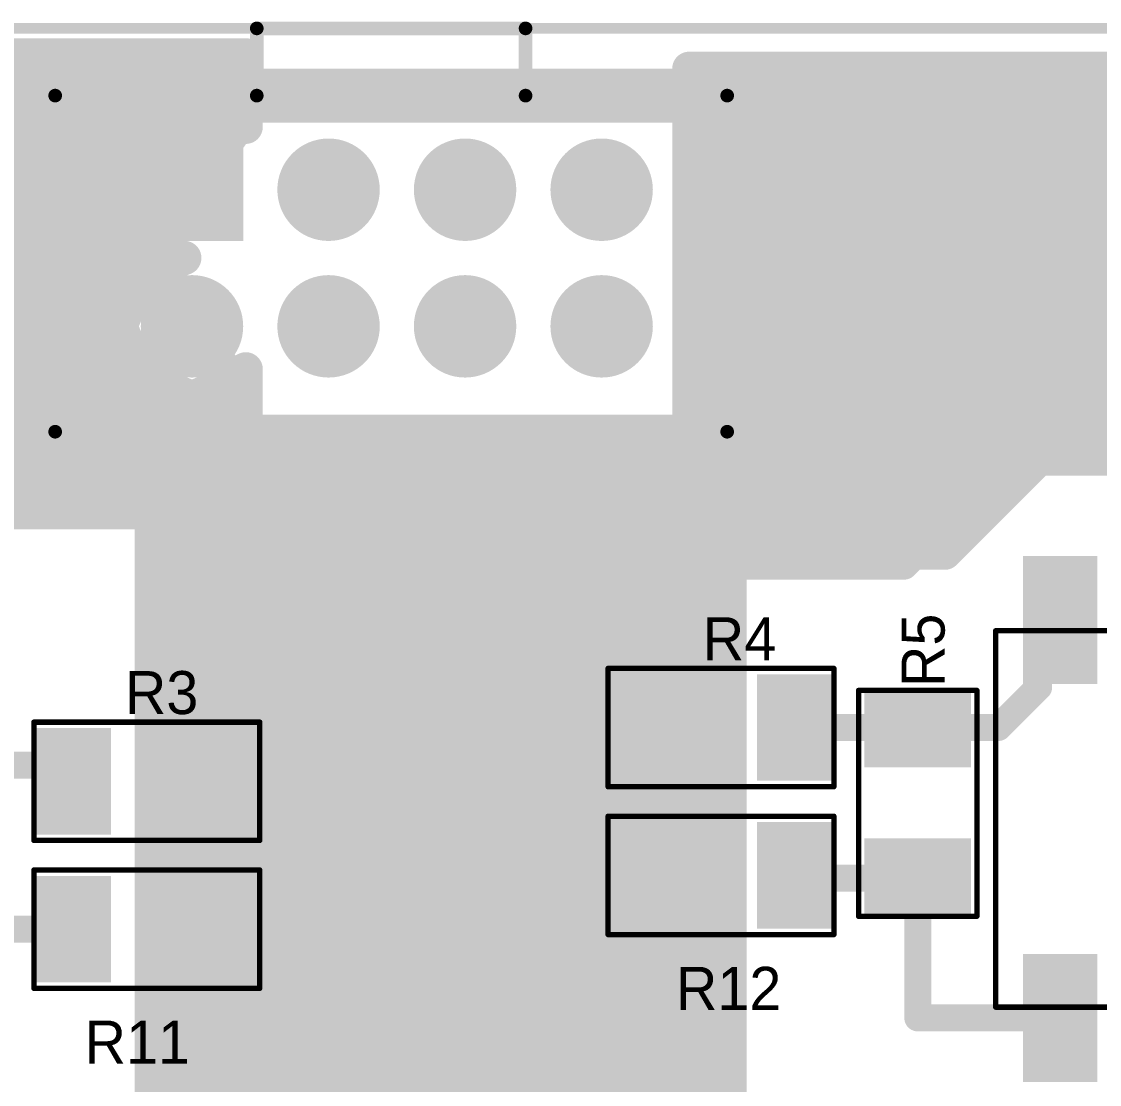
# Model space of a CAD drawing. Extents: x 416 to 470, y 213 to 332.
# Drawn here: x 435.33 to 455.38, y 304.86 to 324.63 of the extents above; entities that cross this region are included whole.
import ezdxf

# ---------------------------------------------------------------- set-up
doc = ezdxf.new("R2010")
doc.units = 0
for name, color, linetype in [('Board', 3, 'CONTINUOUS'), ('Top', 1, 'CONTINUOUS'), ('Top_Mask', 4, 'CONTINUOUS'), ('Top_Paste', 8, 'CONTINUOUS'), ('Top_Silk', 6, 'CONTINUOUS')]:
    doc.layers.add(name, color=color, linetype=linetype)

# ---------------------------------------------------------------- blocks, each defined once
blk = doc.blocks.new('UNIT_DISC')
at = {"linetype": 'CONTINUOUS', "const_width": 0.5}
blk.add_lwpolyline([(0.25, 0, 1), (-0.25, 0, 1)], format="xyb", close=True, dxfattribs=at)
blk = doc.blocks.new('R_1206_6881')
at = {"layer": 'Top_Silk', "linetype": 'CONTINUOUS', "const_width": 0.1}
for points in [[(435.56, 308.85), (435.56, 306.65)], [(439.76, 308.85), (435.56, 308.85)], [(439.76, 306.65), (439.76, 308.85)], [(435.56, 306.65), (439.76, 306.65)]]:
    blk.add_lwpolyline(points, dxfattribs=at)
at = {"layer": 'Top_Silk', "xscale": 0.1, "yscale": 0.1, "zscale": 0.1}
for p in [(435.56, 308.85), (435.56, 308.85), (439.76, 308.85), (439.76, 308.85), (435.56, 306.65), (435.56, 306.65), (439.76, 306.65), (439.76, 306.65)]:
    blk.add_blockref('UNIT_DISC', p, dxfattribs=at)
blk = doc.blocks.new('SHAPE_SQ_433_629_0_0_0_0')
blk.add_solid([(-0.55, -0.8), (0.55, -0.8), (-0.55, 0.8), (0.55, 0.8)])
blk = doc.blocks.new('SHAPE_SQ_583_779_0_0_0_0')
blk.add_solid([(-0.7405, -0.9905), (0.7405, -0.9905), (-0.7405, 0.9905), (0.7405, 0.9905)])
blk = doc.blocks.new('0_9x1_6102')
at = {"layer": 'Top'}
blk.add_blockref('SHAPE_SQ_433_629_0_0_0_0', (0, 0), dxfattribs=at)
at = {"layer": 'Top_Mask'}
blk.add_blockref('SHAPE_SQ_583_779_0_0_0_0', (0, 0), dxfattribs=at)
at = {"layer": 'Top_Paste'}
blk.add_blockref('SHAPE_SQ_433_629_0_0_0_0', (0, 0), dxfattribs=at)
blk = doc.blocks.new('0_9x1_641')
at = {"layer": 'Top'}
blk.add_blockref('SHAPE_SQ_433_629_0_0_0_0', (0, 0), dxfattribs=at)
at = {"layer": 'Top_Mask'}
blk.add_blockref('SHAPE_SQ_583_779_0_0_0_0', (0, 0), dxfattribs=at)
at = {"layer": 'Top_Paste'}
blk.add_blockref('SHAPE_SQ_433_629_0_0_0_0', (0, 0), dxfattribs=at)
blk = doc.blocks.new('R11')
for name, p in [('R_1206_6881', (0, 0)), ('0_9x1_6102', (436.25, 307.75)), ('0_9x1_641', (439.05, 307.75))]:
    blk.add_blockref(name, p)
at = {"layer": 'Top_Silk'}
blk.add_text('R11', height=0.8, dxfattribs=at).set_placement((436.5, 305.25))
blk = doc.blocks.new('SHAPE_EL_236_236_0_0_0_0')
at = {"xscale": 0.6, "yscale": 0.6, "zscale": 0.6}
blk.add_blockref('UNIT_DISC', (0, 0), dxfattribs=at)
blk = doc.blocks.new('SHAPE_EL_386_386_0_0_0_0')
at = {"xscale": 0.981, "yscale": 0.981, "zscale": 0.981}
blk.add_blockref('UNIT_DISC', (0, 0), dxfattribs=at)
blk = doc.blocks.new('0__40_41')
at = {"layer": 'Top'}
blk.add_blockref('SHAPE_EL_236_236_0_0_0_0', (0, 0), dxfattribs=at)
at = {"layer": 'Top_Mask'}
blk.add_blockref('SHAPE_EL_386_386_0_0_0_0', (0, 0), dxfattribs=at)
blk = doc.blocks.new('R_1206_7371')
at = {"layer": 'Top_Silk', "linetype": 'CONTINUOUS', "const_width": 0.1}
for points in [[(435.56, 311.6), (435.56, 309.4)], [(439.76, 311.6), (435.56, 311.6)], [(439.76, 309.4), (439.76, 311.6)], [(435.56, 309.4), (439.76, 309.4)]]:
    blk.add_lwpolyline(points, dxfattribs=at)
at = {"layer": 'Top_Silk', "xscale": 0.1, "yscale": 0.1, "zscale": 0.1}
for p in [(435.56, 311.6), (435.56, 311.6), (439.76, 311.6), (439.76, 311.6), (435.56, 309.4), (435.56, 309.4), (439.76, 309.4), (439.76, 309.4)]:
    blk.add_blockref('UNIT_DISC', p, dxfattribs=at)
blk = doc.blocks.new('0_9x1_6100')
at = {"layer": 'Top'}
blk.add_blockref('SHAPE_SQ_433_629_0_0_0_0', (0, 0), dxfattribs=at)
at = {"layer": 'Top_Mask'}
blk.add_blockref('SHAPE_SQ_583_779_0_0_0_0', (0, 0), dxfattribs=at)
at = {"layer": 'Top_Paste'}
blk.add_blockref('SHAPE_SQ_433_629_0_0_0_0', (0, 0), dxfattribs=at)
blk = doc.blocks.new('R3')
for name, p in [('R_1206_7371', (0, 0)), ('0_9x1_6100', (436.25, 310.5)), ('0_9x1_641', (439.05, 310.5))]:
    blk.add_blockref(name, p)
at = {"layer": 'Top_Silk'}
blk.add_text('R3', height=0.8, dxfattribs=at).set_placement((437.25, 311.75))
blk = doc.blocks.new('R_1206_7573')
at = {"layer": 'Top_Silk', "linetype": 'CONTINUOUS', "const_width": 0.1}
for points in [[(453.1, 312.19), (450.9, 312.19)], [(450.9, 312.19), (450.9, 307.99)], [(453.1, 307.99), (453.1, 312.19)], [(450.9, 307.99), (453.1, 307.99)]]:
    blk.add_lwpolyline(points, dxfattribs=at)
at = {"layer": 'Top_Silk', "xscale": 0.1, "yscale": 0.1, "zscale": 0.1}
for p in [(450.9, 312.19), (450.9, 312.19), (453.1, 312.19), (453.1, 312.19), (450.9, 307.99), (450.9, 307.99), (453.1, 307.99), (453.1, 307.99)]:
    blk.add_blockref('UNIT_DISC', p, dxfattribs=at)
blk = doc.blocks.new('0_9x1_6255')
at = {"layer": 'Top'}
blk.add_blockref('SHAPE_SQ_433_629_0_0_0_0', (0, 0), dxfattribs=at)
at = {"layer": 'Top_Mask'}
blk.add_blockref('SHAPE_SQ_583_779_0_0_0_0', (0, 0), dxfattribs=at)
at = {"layer": 'Top_Paste'}
blk.add_blockref('SHAPE_SQ_433_629_0_0_0_0', (0, 0), dxfattribs=at)
blk = doc.blocks.new('0_9x1_6253')
at = {"layer": 'Top'}
blk.add_blockref('SHAPE_SQ_433_629_0_0_0_0', (0, 0), dxfattribs=at)
at = {"layer": 'Top_Mask'}
blk.add_blockref('SHAPE_SQ_583_779_0_0_0_0', (0, 0), dxfattribs=at)
at = {"layer": 'Top_Paste'}
blk.add_blockref('SHAPE_SQ_433_629_0_0_0_0', (0, 0), dxfattribs=at)
blk = doc.blocks.new('R5')
blk.add_blockref('R_1206_7573', (0, 0))
at = {"rotation": 270}
for name, p in [('0_9x1_6255', (452, 311.5)), ('0_9x1_6253', (452, 308.7))]:
    blk.add_blockref(name, p, dxfattribs=at)
at = {"layer": 'Top_Silk'}
blk.add_text('R5', height=0.8, rotation=90, dxfattribs=at).set_placement((452.5, 312.25))
blk = doc.blocks.new('R_1206_7923')
at = {"layer": 'Top_Silk', "linetype": 'CONTINUOUS', "const_width": 0.1}
for points in [[(446.24, 309.85), (446.24, 307.65)], [(450.44, 309.85), (446.24, 309.85)], [(450.44, 307.65), (450.44, 309.85)], [(446.24, 307.65), (450.44, 307.65)]]:
    blk.add_lwpolyline(points, dxfattribs=at)
at = {"layer": 'Top_Silk', "xscale": 0.1, "yscale": 0.1, "zscale": 0.1}
for p in [(446.24, 309.85), (446.24, 309.85), (450.44, 309.85), (450.44, 309.85), (446.24, 307.65), (446.24, 307.65), (450.44, 307.65), (450.44, 307.65)]:
    blk.add_blockref('UNIT_DISC', p, dxfattribs=at)
blk = doc.blocks.new('R12')
blk.add_blockref('R_1206_7923', (0, 0))
at = {"rotation": 180}
for name, p in [('0_9x1_641', (446.95, 308.75)), ('0_9x1_6253', (449.75, 308.75))]:
    blk.add_blockref(name, p, dxfattribs=at)
at = {"layer": 'Top_Silk'}
blk.add_text('R12', height=0.8, dxfattribs=at).set_placement((447.5, 306.25))
blk = doc.blocks.new('IDC2X4_8262')
at = {"layer": 'Top_Silk', "linetype": 'CONTINUOUS', "const_width": 0.254}
for points in [[(439.705, 323.25), (439.705, 324.5)], [(439.705, 324.5), (444.705, 324.5)], [(444.705, 323.25), (444.705, 324.5)], [(435.955, 323.25), (439.705, 323.25)], [(435.955, 317), (435.955, 323.25)], [(444.705, 323.25), (448.455, 323.25)], [(448.455, 317), (448.455, 323.25)], [(435.955, 317), (448.455, 317)]]:
    blk.add_lwpolyline(points, dxfattribs=at)
at = {"layer": 'Top_Silk', "xscale": 0.254, "yscale": 0.254, "zscale": 0.254}
for p in [(439.705, 324.5), (439.705, 324.5), (444.705, 324.5), (444.705, 324.5), (435.955, 323.25), (435.955, 323.25), (439.705, 323.25), (439.705, 323.25), (444.705, 323.25), (444.705, 323.25), (448.455, 323.25), (448.455, 323.25), (435.955, 317), (435.955, 317), (448.455, 317), (448.455, 317)]:
    blk.add_blockref('UNIT_DISC', p, dxfattribs=at)
blk = doc.blocks.new('SHAPE_EL_600_600_0_0_0_0')
at = {"xscale": 1.524, "yscale": 1.524, "zscale": 1.524}
blk.add_blockref('UNIT_DISC', (0, 0), dxfattribs=at)
blk = doc.blocks.new('SHAPE_EL_750_750_0_0_0_0')
at = {"xscale": 1.905, "yscale": 1.905, "zscale": 1.905}
blk.add_blockref('UNIT_DISC', (0, 0), dxfattribs=at)
blk = doc.blocks.new('P_EX60Y60D38A__6_41')
at = {"layer": 'Top'}
blk.add_blockref('SHAPE_EL_600_600_0_0_0_0', (0, 0), dxfattribs=at)
at = {"layer": 'Top_Mask'}
blk.add_blockref('SHAPE_EL_750_750_0_0_0_0', (0, 0), dxfattribs=at)
blk = doc.blocks.new('P_EX60Y60D38A__6_30')
at = {"layer": 'Top'}
blk.add_blockref('SHAPE_EL_600_600_0_0_0_0', (0, 0), dxfattribs=at)
at = {"layer": 'Top_Mask'}
blk.add_blockref('SHAPE_EL_750_750_0_0_0_0', (0, 0), dxfattribs=at)
blk = doc.blocks.new('P_EX60Y60D38A__6_29')
at = {"layer": 'Top'}
blk.add_blockref('SHAPE_EL_600_600_0_0_0_0', (0, 0), dxfattribs=at)
at = {"layer": 'Top_Mask'}
blk.add_blockref('SHAPE_EL_750_750_0_0_0_0', (0, 0), dxfattribs=at)
blk = doc.blocks.new('SHAPE_SQ_600_600_0_0_0_0')
blk.add_solid([(-0.762, -0.762), (0.762, -0.762), (-0.762, 0.762), (0.762, 0.762)])
blk = doc.blocks.new('SHAPE_SQ_750_750_0_0_0_0')
blk.add_solid([(-0.9525, -0.9525), (0.9525, -0.9525), (-0.9525, 0.9525), (0.9525, 0.9525)])
blk = doc.blocks.new('P_SX60Y60D38A__4_41')
at = {"layer": 'Top'}
blk.add_blockref('SHAPE_SQ_600_600_0_0_0_0', (0, 0), dxfattribs=at)
at = {"layer": 'Top_Mask'}
blk.add_blockref('SHAPE_SQ_750_750_0_0_0_0', (0, 0), dxfattribs=at)
blk = doc.blocks.new('P_EX60Y60D38A__6_28')
at = {"layer": 'Top'}
blk.add_blockref('SHAPE_EL_600_600_0_0_0_0', (0, 0), dxfattribs=at)
at = {"layer": 'Top_Mask'}
blk.add_blockref('SHAPE_EL_750_750_0_0_0_0', (0, 0), dxfattribs=at)
blk = doc.blocks.new('XT1')
for name, p in [('IDC2X4_8262', (0, 0)), ('P_SX60Y60D38A__4_41', (438.5, 321.5)), ('P_EX60Y60D38A__6_30', (441.04, 321.5)), ('P_EX60Y60D38A__6_28', (443.58, 321.5)), ('P_EX60Y60D38A__6_29', (446.12, 321.5)), ('P_EX60Y60D38A__6_41', (438.5, 318.96)), ('P_EX60Y60D38A__6_30', (441.04, 318.96)), ('P_EX60Y60D38A__6_28', (443.58, 318.96)), ('P_EX60Y60D38A__6_29', (446.12, 318.96))]:
    blk.add_blockref(name, p)
blk = doc.blocks.new('R_1206_8282')
at = {"layer": 'Top_Silk', "linetype": 'CONTINUOUS', "const_width": 0.1}
for points in [[(446.24, 312.6), (446.24, 310.4)], [(450.44, 312.6), (446.24, 312.6)], [(450.44, 310.4), (450.44, 312.6)], [(446.24, 310.4), (450.44, 310.4)]]:
    blk.add_lwpolyline(points, dxfattribs=at)
at = {"layer": 'Top_Silk', "xscale": 0.1, "yscale": 0.1, "zscale": 0.1}
for p in [(446.24, 312.6), (446.24, 312.6), (450.44, 312.6), (450.44, 312.6), (446.24, 310.4), (446.24, 310.4), (450.44, 310.4), (450.44, 310.4)]:
    blk.add_blockref('UNIT_DISC', p, dxfattribs=at)
blk = doc.blocks.new('R4')
blk.add_blockref('R_1206_8282', (0, 0))
at = {"rotation": 180}
for name, p in [('0_9x1_641', (446.95, 311.5)), ('0_9x1_6255', (449.75, 311.5))]:
    blk.add_blockref(name, p, dxfattribs=at)
at = {"layer": 'Top_Silk'}
blk.add_text('R4', height=0.8, dxfattribs=at).set_placement((448, 312.75))
blk = doc.blocks.new('G6K_2F_8668')
at = {"layer": 'Top_Silk', "linetype": 'CONTINUOUS', "const_width": 0.1}
for points in [[(453.45, 306.3), (453.45, 313.3)], [(453.45, 313.3), (463.45, 313.3)], [(463.45, 313.3), (463.45, 306.3)], [(463.45, 306.3), (453.45, 306.3)]]:
    blk.add_lwpolyline(points, dxfattribs=at)
at = {"layer": 'Top_Silk', "xscale": 0.1, "yscale": 0.1, "zscale": 0.1}
for p in [(453.45, 313.3), (453.45, 313.3), (463.45, 313.3), (463.45, 313.3), (453.45, 306.3), (453.45, 306.3), (463.45, 306.3), (463.45, 306.3)]:
    blk.add_blockref('UNIT_DISC', p, dxfattribs=at)
blk = doc.blocks.new('SHAPE_SQ_787_393_0_0_0_0')
blk.add_solid([(-1, -0.5), (1, -0.5), (-1, 0.5), (1, 0.5)])
blk = doc.blocks.new('SHAPE_SQ_937_543_0_0_0_0')
blk.add_solid([(-1.1905, -0.6905), (1.1905, -0.6905), (-1.1905, 0.6905), (1.1905, 0.6905)])
blk = doc.blocks.new('2_0x1_041')
at = {"layer": 'Top'}
blk.add_blockref('SHAPE_SQ_787_393_0_0_0_0', (0, 0), dxfattribs=at)
at = {"layer": 'Top_Mask'}
blk.add_blockref('SHAPE_SQ_937_543_0_0_0_0', (0, 0), dxfattribs=at)
at = {"layer": 'Top_Paste'}
blk.add_blockref('SHAPE_SQ_787_393_0_0_0_0', (0, 0), dxfattribs=at)
blk = doc.blocks.new('2_0x1_0272')
at = {"layer": 'Top'}
blk.add_blockref('SHAPE_SQ_787_393_0_0_0_0', (0, 0), dxfattribs=at)
at = {"layer": 'Top_Mask'}
blk.add_blockref('SHAPE_SQ_937_543_0_0_0_0', (0, 0), dxfattribs=at)
at = {"layer": 'Top_Paste'}
blk.add_blockref('SHAPE_SQ_787_393_0_0_0_0', (0, 0), dxfattribs=at)
blk = doc.blocks.new('2_0x1_0223')
at = {"layer": 'Top'}
blk.add_blockref('SHAPE_SQ_787_393_0_0_0_0', (0, 0), dxfattribs=at)
at = {"layer": 'Top_Mask'}
blk.add_blockref('SHAPE_SQ_937_543_0_0_0_0', (0, 0), dxfattribs=at)
at = {"layer": 'Top_Paste'}
blk.add_blockref('SHAPE_SQ_787_393_0_0_0_0', (0, 0), dxfattribs=at)
blk = doc.blocks.new('2_0x1_0233')
at = {"layer": 'Top'}
blk.add_blockref('SHAPE_SQ_787_393_0_0_0_0', (0, 0), dxfattribs=at)
at = {"layer": 'Top_Mask'}
blk.add_blockref('SHAPE_SQ_937_543_0_0_0_0', (0, 0), dxfattribs=at)
at = {"layer": 'Top_Paste'}
blk.add_blockref('SHAPE_SQ_787_393_0_0_0_0', (0, 0), dxfattribs=at)
blk = doc.blocks.new('2_0x1_0255')
at = {"layer": 'Top'}
blk.add_blockref('SHAPE_SQ_787_393_0_0_0_0', (0, 0), dxfattribs=at)
at = {"layer": 'Top_Mask'}
blk.add_blockref('SHAPE_SQ_937_543_0_0_0_0', (0, 0), dxfattribs=at)
at = {"layer": 'Top_Paste'}
blk.add_blockref('SHAPE_SQ_787_393_0_0_0_0', (0, 0), dxfattribs=at)
blk = doc.blocks.new('2_0x1_0253')
at = {"layer": 'Top'}
blk.add_blockref('SHAPE_SQ_787_393_0_0_0_0', (0, 0), dxfattribs=at)
at = {"layer": 'Top_Mask'}
blk.add_blockref('SHAPE_SQ_937_543_0_0_0_0', (0, 0), dxfattribs=at)
at = {"layer": 'Top_Paste'}
blk.add_blockref('SHAPE_SQ_787_393_0_0_0_0', (0, 0), dxfattribs=at)
blk = doc.blocks.new('2_0x1_0232')
at = {"layer": 'Top'}
blk.add_blockref('SHAPE_SQ_787_393_0_0_0_0', (0, 0), dxfattribs=at)
at = {"layer": 'Top_Mask'}
blk.add_blockref('SHAPE_SQ_937_543_0_0_0_0', (0, 0), dxfattribs=at)
at = {"layer": 'Top_Paste'}
blk.add_blockref('SHAPE_SQ_787_393_0_0_0_0', (0, 0), dxfattribs=at)
blk = doc.blocks.new('RL1')
at = {"rotation": 270}
for name, p in [('2_0x1_0255', (454.65, 313.5)), ('2_0x1_0233', (456.85, 313.5)), ('2_0x1_0223', (459.05, 313.5)), ('2_0x1_041', (462.25, 313.5)), ('2_0x1_0253', (454.65, 306.1)), ('2_0x1_0232', (456.85, 306.1)), ('2_0x1_0223', (459.05, 306.1)), ('2_0x1_0272', (462.25, 306.1))]:
    blk.add_blockref(name, p, dxfattribs=at)
blk.add_blockref('G6K_2F_8668', (0, 0))
blk = doc.blocks.new('CUPOUR_L1_F0_TT45_9889')
at = {"layer": 'Top', "linetype": 'CONTINUOUS'}
for points, const_width in [([(437.75, 315.25), (437.75, 273)], 0.635), ([(448.5, 315.25), (437.75, 315.25)], 0.635), ([(448.5, 273), (448.5, 315.25)], 0.635), ([(437.75, 314.91), (448.5, 314.91)], 0.635), ([(437.75, 314.43375), (448.5, 314.43375)], 0.635), ([(437.75, 313.9575), (448.5, 313.9575)], 0.635), ([(437.75, 313.48125), (448.5, 313.48125)], 0.635), ([(437.75, 313.005), (448.5, 313.005)], 0.635), ([(446.0422, 312.6578), (446.4, 312.80601)], 0.635), ([(446.4, 312.80601), (447.5, 312.80601)], 0.635), ([(447.5, 312.80601), (447.8578, 312.6578)], 0.635), ([(437.75, 312.52875), (445.98874, 312.52875)], 0.635), ([(445.89399, 312.3), (446.0422, 312.6578)], 0.635), ([(446.5905, 312.1095), (446.0422, 312.6578)], 0.381), ([(447.3095, 312.1095), (447.8578, 312.6578)], 0.381), ([(447.8578, 312.6578), (448.00601, 312.3)], 0.635), ([(447.91125, 312.52875), (448.5, 312.52875)], 0.635), ([(445.89399, 310.7), (445.89399, 312.3)], 0.635), ([(448.00601, 312.3), (448.00601, 310.7)], 0.635), ([(437.75, 312.0525), (445.89399, 312.0525)], 0.635), ([(448.00601, 312.0525), (448.5, 312.0525)], 0.635), ([(438.1422, 311.6578), (438.5, 311.80601)], 0.635), ([(438.5, 311.80601), (439.6, 311.80601)], 0.635), ([(439.6, 311.80601), (439.9578, 311.6578)], 0.635), ([(437.75, 311.57625), (438.10841, 311.57625)], 0.635), ([(437.99399, 311.3), (438.1422, 311.6578)], 0.635), ([(438.6905, 311.1095), (438.1422, 311.6578)], 0.381), ([(439.4095, 311.1095), (439.9578, 311.6578)], 0.381), ([(439.9578, 311.6578), (440.10601, 311.3)], 0.635), ([(439.99158, 311.57625), (445.89399, 311.57625)], 0.635), ([(448.00601, 311.57625), (448.5, 311.57625)], 0.635), ([(437.99399, 309.7), (437.99399, 311.3)], 0.635), ([(440.10601, 311.3), (440.10601, 309.7)], 0.635), ([(437.75, 311.1), (437.99399, 311.1)], 0.635), ([(440.10601, 311.1), (445.89399, 311.1)], 0.635), ([(448.00601, 311.1), (448.5, 311.1)], 0.635), ([(446.0422, 310.3422), (445.89399, 310.7)], 0.635), ([(446.5905, 310.8905), (446.0422, 310.3422)], 0.381), ([(447.3095, 310.8905), (447.8578, 310.3422)], 0.381), ([(448.00601, 310.7), (447.8578, 310.3422)], 0.635), ([(437.75, 310.62375), (437.99399, 310.62375)], 0.635), ([(440.10601, 310.62375), (445.92557, 310.62375)], 0.635), ([(447.97442, 310.62375), (448.5, 310.62375)], 0.635), ([(446.4, 310.19399), (446.0422, 310.3422)], 0.635), ([(447.8578, 310.3422), (447.5, 310.19399)], 0.635), ([(437.75, 310.1475), (437.99399, 310.1475)], 0.635), ([(440.10601, 310.1475), (448.5, 310.1475)], 0.635), ([(447.5, 310.19399), (446.4, 310.19399)], 0.635), ([(445.89399, 309.55), (446.0422, 309.9078)], 0.635), ([(446.0422, 309.9078), (446.4, 310.05601)], 0.635), ([(446.4, 310.05601), (447.5, 310.05601)], 0.635), ([(447.5, 310.05601), (447.8578, 309.9078)], 0.635), ([(447.8578, 309.9078), (448.00601, 309.55)], 0.635), ([(437.75, 309.67125), (438.00589, 309.67125)], 0.635), ([(438.1422, 309.3422), (437.99399, 309.7)], 0.635), ([(438.6905, 309.8905), (438.1422, 309.3422)], 0.381), ([(439.4095, 309.8905), (439.9578, 309.3422)], 0.381), ([(440.10601, 309.7), (439.9578, 309.3422)], 0.635), ([(440.0941, 309.67125), (445.94421, 309.67125)], 0.635), ([(446.5905, 309.3595), (446.0422, 309.9078)], 0.381), ([(447.3095, 309.3595), (447.8578, 309.9078)], 0.381), ([(447.95578, 309.67125), (448.5, 309.67125)], 0.635), ([(445.89399, 307.95), (445.89399, 309.55)], 0.635), ([(448.00601, 309.55), (448.00601, 307.95)], 0.635), ([(438.5, 309.19399), (438.1422, 309.3422)], 0.635), ([(439.9578, 309.3422), (439.6, 309.19399)], 0.635), ([(437.75, 309.195), (438.49756, 309.195)], 0.635), ([(438.1422, 308.9078), (438.5, 309.05601)], 0.635), ([(439.6, 309.19399), (438.5, 309.19399)], 0.635), ([(438.5, 309.05601), (439.6, 309.05601)], 0.635), ([(439.6, 309.05601), (439.9578, 308.9078)], 0.635), ([(439.60243, 309.195), (445.89399, 309.195)], 0.635), ([(448.00601, 309.195), (448.5, 309.195)], 0.635), ([(437.99399, 308.55), (438.1422, 308.9078)], 0.635), ([(439.9578, 308.9078), (440.10601, 308.55)], 0.635), ([(437.75, 308.71875), (438.06389, 308.71875)], 0.635), ([(438.6905, 308.3595), (438.1422, 308.9078)], 0.381), ([(439.4095, 308.3595), (439.9578, 308.9078)], 0.381), ([(440.0361, 308.71875), (445.89399, 308.71875)], 0.635), ([(448.00601, 308.71875), (448.5, 308.71875)], 0.635), ([(437.99399, 306.95), (437.99399, 308.55)], 0.635), ([(440.10601, 308.55), (440.10601, 306.95)], 0.635), ([(437.75, 308.2425), (437.99399, 308.2425)], 0.635), ([(440.10601, 308.2425), (445.89399, 308.2425)], 0.635), ([(448.00601, 308.2425), (448.5, 308.2425)], 0.635), ([(446.0422, 307.5922), (445.89399, 307.95)], 0.635), ([(446.5905, 308.1405), (446.0422, 307.5922)], 0.381), ([(447.3095, 308.1405), (447.8578, 307.5922)], 0.381), ([(448.00601, 307.95), (447.8578, 307.5922)], 0.635), ([(437.75, 307.76625), (437.99399, 307.76625)], 0.635), ([(440.10601, 307.76625), (445.9701, 307.76625)], 0.635), ([(447.92989, 307.76625), (448.5, 307.76625)], 0.635), ([(446.4, 307.44399), (446.0422, 307.5922)], 0.635), ([(447.8578, 307.5922), (447.5, 307.44399)], 0.635), ([(437.75, 307.29), (437.99399, 307.29)], 0.635), ([(440.10601, 307.29), (448.5, 307.29)], 0.635), ([(447.5, 307.44399), (446.4, 307.44399)], 0.635), ([(438.1422, 306.5922), (437.99399, 306.95)], 0.635), ([(438.6905, 307.1405), (438.1422, 306.5922)], 0.381), ([(439.4095, 307.1405), (439.9578, 306.5922)], 0.381), ([(440.10601, 306.95), (439.9578, 306.5922)], 0.635), ([(437.75, 306.81375), (438.05042, 306.81375)], 0.635), ([(440.04957, 306.81375), (448.5, 306.81375)], 0.635), ([(438.5, 306.44399), (438.1422, 306.5922)], 0.635), ([(439.9578, 306.5922), (439.6, 306.44399)], 0.635), ([(437.75, 306.3375), (448.5, 306.3375)], 0.635), ([(439.6, 306.44399), (438.5, 306.44399)], 0.635), ([(437.75, 305.86125), (448.5, 305.86125)], 0.635), ([(437.75, 305.385), (448.5, 305.385)], 0.635), ([(437.75, 304.90875), (448.5, 304.90875)], 0.635)]:
    blk.add_lwpolyline(points, dxfattribs=dict(at, const_width=const_width))
at = {"layer": 'Top'}
for p, xscale, yscale, zscale in [((437.75, 315.25), 0.635, 0.635, 0.635), ((437.75, 315.25), 0.635, 0.635, 0.635), ((448.5, 315.25), 0.635, 0.635, 0.635), ((448.5, 315.25), 0.635, 0.635, 0.635), ((437.75, 314.91), 0.635, 0.635, 0.635), ((448.5, 314.91), 0.635, 0.635, 0.635), ((437.75, 314.43375), 0.635, 0.635, 0.635), ((448.5, 314.43375), 0.635, 0.635, 0.635), ((437.75, 313.9575), 0.635, 0.635, 0.635), ((448.5, 313.9575), 0.635, 0.635, 0.635), ((437.75, 313.48125), 0.635, 0.635, 0.635), ((448.5, 313.48125), 0.635, 0.635, 0.635), ((437.75, 313.005), 0.635, 0.635, 0.635), ((448.5, 313.005), 0.635, 0.635, 0.635), ((446.4, 312.80601), 0.635, 0.635, 0.635), ((446.4, 312.80601), 0.635, 0.635, 0.635), ((447.5, 312.80601), 0.635, 0.635, 0.635), ((447.5, 312.80601), 0.635, 0.635, 0.635), ((437.75, 312.52875), 0.635, 0.635, 0.635), ((445.98874, 312.52875), 0.635, 0.635, 0.635), ((446.0422, 312.6578), 0.635, 0.635, 0.635), ((446.0422, 312.6578), 0.635, 0.635, 0.635), ((446.0422, 312.6578), 0.381, 0.381, 0.381), ((447.8578, 312.6578), 0.635, 0.635, 0.635), ((447.8578, 312.6578), 0.635, 0.635, 0.635), ((447.91125, 312.52875), 0.635, 0.635, 0.635), ((447.8578, 312.6578), 0.381, 0.381, 0.381), ((448.5, 312.52875), 0.635, 0.635, 0.635), ((445.89399, 312.3), 0.635, 0.635, 0.635), ((445.89399, 312.3), 0.635, 0.635, 0.635), ((448.00601, 312.3), 0.635, 0.635, 0.635), ((448.00601, 312.3), 0.635, 0.635, 0.635), ((437.75, 312.0525), 0.635, 0.635, 0.635), ((445.89399, 312.0525), 0.635, 0.635, 0.635), ((446.5905, 312.1095), 0.381, 0.381, 0.381), ((447.3095, 312.1095), 0.381, 0.381, 0.381), ((448.00601, 312.0525), 0.635, 0.635, 0.635), ((448.5, 312.0525), 0.635, 0.635, 0.635), ((438.5, 311.80601), 0.635, 0.635, 0.635), ((438.5, 311.80601), 0.635, 0.635, 0.635), ((439.6, 311.80601), 0.635, 0.635, 0.635), ((439.6, 311.80601), 0.635, 0.635, 0.635), ((437.75, 311.57625), 0.635, 0.635, 0.635), ((438.10841, 311.57625), 0.635, 0.635, 0.635), ((438.1422, 311.6578), 0.635, 0.635, 0.635), ((438.1422, 311.6578), 0.635, 0.635, 0.635), ((438.1422, 311.6578), 0.381, 0.381, 0.381), ((439.9578, 311.6578), 0.635, 0.635, 0.635), ((439.9578, 311.6578), 0.635, 0.635, 0.635), ((439.99158, 311.57625), 0.635, 0.635, 0.635), ((439.9578, 311.6578), 0.381, 0.381, 0.381), ((445.89399, 311.57625), 0.635, 0.635, 0.635), ((448.00601, 311.57625), 0.635, 0.635, 0.635), ((448.5, 311.57625), 0.635, 0.635, 0.635), ((437.99399, 311.3), 0.635, 0.635, 0.635), ((437.99399, 311.3), 0.635, 0.635, 0.635), ((440.10601, 311.3), 0.635, 0.635, 0.635), ((440.10601, 311.3), 0.635, 0.635, 0.635), ((437.75, 311.1), 0.635, 0.635, 0.635), ((437.99399, 311.1), 0.635, 0.635, 0.635), ((440.10601, 311.1), 0.635, 0.635, 0.635), ((445.89399, 311.1), 0.635, 0.635, 0.635), ((448.00601, 311.1), 0.635, 0.635, 0.635), ((448.5, 311.1), 0.635, 0.635, 0.635), ((438.6905, 311.1095), 0.381, 0.381, 0.381), ((439.4095, 311.1095), 0.381, 0.381, 0.381), ((445.89399, 310.7), 0.635, 0.635, 0.635), ((445.89399, 310.7), 0.635, 0.635, 0.635), ((446.5905, 310.8905), 0.381, 0.381, 0.381), ((447.3095, 310.8905), 0.381, 0.381, 0.381), ((448.00601, 310.7), 0.635, 0.635, 0.635), ((448.00601, 310.7), 0.635, 0.635, 0.635), ((437.75, 310.62375), 0.635, 0.635, 0.635), ((437.99399, 310.62375), 0.635, 0.635, 0.635), ((440.10601, 310.62375), 0.635, 0.635, 0.635), ((445.92557, 310.62375), 0.635, 0.635, 0.635), ((447.97442, 310.62375), 0.635, 0.635, 0.635), ((448.5, 310.62375), 0.635, 0.635, 0.635), ((446.0422, 310.3422), 0.635, 0.635, 0.635), ((446.0422, 310.3422), 0.635, 0.635, 0.635), ((447.8578, 310.3422), 0.635, 0.635, 0.635), ((447.8578, 310.3422), 0.635, 0.635, 0.635), ((437.75, 310.1475), 0.635, 0.635, 0.635), ((437.99399, 310.1475), 0.635, 0.635, 0.635), ((440.10601, 310.1475), 0.635, 0.635, 0.635), ((446.0422, 310.3422), 0.381, 0.381, 0.381), ((446.4, 310.19399), 0.635, 0.635, 0.635), ((446.4, 310.19399), 0.635, 0.635, 0.635), ((447.5, 310.19399), 0.635, 0.635, 0.635), ((447.5, 310.19399), 0.635, 0.635, 0.635), ((447.8578, 310.3422), 0.381, 0.381, 0.381), ((448.5, 310.1475), 0.635, 0.635, 0.635), ((446.0422, 309.9078), 0.635, 0.635, 0.635), ((446.0422, 309.9078), 0.635, 0.635, 0.635), ((446.4, 310.05601), 0.635, 0.635, 0.635), ((446.4, 310.05601), 0.635, 0.635, 0.635), ((447.5, 310.05601), 0.635, 0.635, 0.635), ((447.5, 310.05601), 0.635, 0.635, 0.635), ((447.8578, 309.9078), 0.635, 0.635, 0.635), ((447.8578, 309.9078), 0.635, 0.635, 0.635), ((437.75, 309.67125), 0.635, 0.635, 0.635), ((437.99399, 309.7), 0.635, 0.635, 0.635), ((437.99399, 309.7), 0.635, 0.635, 0.635), ((438.00589, 309.67125), 0.635, 0.635, 0.635), ((438.6905, 309.8905), 0.381, 0.381, 0.381), ((439.4095, 309.8905), 0.381, 0.381, 0.381), ((440.0941, 309.67125), 0.635, 0.635, 0.635), ((440.10601, 309.7), 0.635, 0.635, 0.635), ((440.10601, 309.7), 0.635, 0.635, 0.635), ((445.94421, 309.67125), 0.635, 0.635, 0.635), ((446.0422, 309.9078), 0.381, 0.381, 0.381), ((447.95578, 309.67125), 0.635, 0.635, 0.635), ((447.8578, 309.9078), 0.381, 0.381, 0.381), ((448.5, 309.67125), 0.635, 0.635, 0.635), ((445.89399, 309.55), 0.635, 0.635, 0.635), ((445.89399, 309.55), 0.635, 0.635, 0.635), ((448.00601, 309.55), 0.635, 0.635, 0.635), ((448.00601, 309.55), 0.635, 0.635, 0.635), ((438.1422, 309.3422), 0.635, 0.635, 0.635), ((438.1422, 309.3422), 0.635, 0.635, 0.635), ((439.9578, 309.3422), 0.635, 0.635, 0.635), ((439.9578, 309.3422), 0.635, 0.635, 0.635), ((437.75, 309.195), 0.635, 0.635, 0.635), ((438.1422, 309.3422), 0.381, 0.381, 0.381), ((438.49756, 309.195), 0.635, 0.635, 0.635), ((438.5, 309.19399), 0.635, 0.635, 0.635), ((438.5, 309.19399), 0.635, 0.635, 0.635), ((438.5, 309.05601), 0.635, 0.635, 0.635), ((438.5, 309.05601), 0.635, 0.635, 0.635), ((439.6, 309.19399), 0.635, 0.635, 0.635), ((439.6, 309.19399), 0.635, 0.635, 0.635), ((439.6, 309.05601), 0.635, 0.635, 0.635), ((439.6, 309.05601), 0.635, 0.635, 0.635), ((439.60243, 309.195), 0.635, 0.635, 0.635), ((439.9578, 309.3422), 0.381, 0.381, 0.381), ((445.89399, 309.195), 0.635, 0.635, 0.635), ((446.5905, 309.3595), 0.381, 0.381, 0.381), ((447.3095, 309.3595), 0.381, 0.381, 0.381), ((448.00601, 309.195), 0.635, 0.635, 0.635), ((448.5, 309.195), 0.635, 0.635, 0.635), ((438.1422, 308.9078), 0.635, 0.635, 0.635), ((438.1422, 308.9078), 0.635, 0.635, 0.635), ((439.9578, 308.9078), 0.635, 0.635, 0.635), ((439.9578, 308.9078), 0.635, 0.635, 0.635), ((437.75, 308.71875), 0.635, 0.635, 0.635), ((438.06389, 308.71875), 0.635, 0.635, 0.635), ((438.1422, 308.9078), 0.381, 0.381, 0.381), ((440.0361, 308.71875), 0.635, 0.635, 0.635), ((439.9578, 308.9078), 0.381, 0.381, 0.381), ((445.89399, 308.71875), 0.635, 0.635, 0.635), ((448.00601, 308.71875), 0.635, 0.635, 0.635), ((448.5, 308.71875), 0.635, 0.635, 0.635), ((437.99399, 308.55), 0.635, 0.635, 0.635), ((437.99399, 308.55), 0.635, 0.635, 0.635), ((440.10601, 308.55), 0.635, 0.635, 0.635), ((440.10601, 308.55), 0.635, 0.635, 0.635), ((437.75, 308.2425), 0.635, 0.635, 0.635), ((437.99399, 308.2425), 0.635, 0.635, 0.635), ((438.6905, 308.3595), 0.381, 0.381, 0.381), ((439.4095, 308.3595), 0.381, 0.381, 0.381), ((440.10601, 308.2425), 0.635, 0.635, 0.635), ((445.89399, 308.2425), 0.635, 0.635, 0.635), ((448.00601, 308.2425), 0.635, 0.635, 0.635), ((448.5, 308.2425), 0.635, 0.635, 0.635), ((445.89399, 307.95), 0.635, 0.635, 0.635), ((445.89399, 307.95), 0.635, 0.635, 0.635), ((446.5905, 308.1405), 0.381, 0.381, 0.381), ((447.3095, 308.1405), 0.381, 0.381, 0.381), ((448.00601, 307.95), 0.635, 0.635, 0.635), ((448.00601, 307.95), 0.635, 0.635, 0.635), ((437.75, 307.76625), 0.635, 0.635, 0.635), ((437.99399, 307.76625), 0.635, 0.635, 0.635), ((440.10601, 307.76625), 0.635, 0.635, 0.635), ((445.9701, 307.76625), 0.635, 0.635, 0.635), ((447.92989, 307.76625), 0.635, 0.635, 0.635), ((448.5, 307.76625), 0.635, 0.635, 0.635), ((446.0422, 307.5922), 0.635, 0.635, 0.635), ((446.0422, 307.5922), 0.635, 0.635, 0.635), ((446.0422, 307.5922), 0.381, 0.381, 0.381), ((447.8578, 307.5922), 0.635, 0.635, 0.635), ((447.8578, 307.5922), 0.635, 0.635, 0.635), ((447.8578, 307.5922), 0.381, 0.381, 0.381), ((437.75, 307.29), 0.635, 0.635, 0.635), ((437.99399, 307.29), 0.635, 0.635, 0.635), ((440.10601, 307.29), 0.635, 0.635, 0.635), ((446.4, 307.44399), 0.635, 0.635, 0.635), ((446.4, 307.44399), 0.635, 0.635, 0.635), ((447.5, 307.44399), 0.635, 0.635, 0.635), ((447.5, 307.44399), 0.635, 0.635, 0.635), ((448.5, 307.29), 0.635, 0.635, 0.635), ((437.99399, 306.95), 0.635, 0.635, 0.635), ((437.99399, 306.95), 0.635, 0.635, 0.635), ((438.6905, 307.1405), 0.381, 0.381, 0.381), ((439.4095, 307.1405), 0.381, 0.381, 0.381), ((440.10601, 306.95), 0.635, 0.635, 0.635), ((440.10601, 306.95), 0.635, 0.635, 0.635), ((437.75, 306.81375), 0.635, 0.635, 0.635), ((438.05042, 306.81375), 0.635, 0.635, 0.635), ((440.04957, 306.81375), 0.635, 0.635, 0.635), ((448.5, 306.81375), 0.635, 0.635, 0.635), ((438.1422, 306.5922), 0.635, 0.635, 0.635), ((438.1422, 306.5922), 0.635, 0.635, 0.635), ((438.1422, 306.5922), 0.381, 0.381, 0.381), ((439.9578, 306.5922), 0.635, 0.635, 0.635), ((439.9578, 306.5922), 0.635, 0.635, 0.635), ((439.9578, 306.5922), 0.381, 0.381, 0.381), ((437.75, 306.3375), 0.635, 0.635, 0.635), ((438.5, 306.44399), 0.635, 0.635, 0.635), ((438.5, 306.44399), 0.635, 0.635, 0.635), ((439.6, 306.44399), 0.635, 0.635, 0.635), ((439.6, 306.44399), 0.635, 0.635, 0.635), ((448.5, 306.3375), 0.635, 0.635, 0.635), ((437.75, 305.86125), 0.635, 0.635, 0.635), ((448.5, 305.86125), 0.635, 0.635, 0.635), ((437.75, 305.385), 0.635, 0.635, 0.635), ((448.5, 305.385), 0.635, 0.635, 0.635), ((437.75, 304.90875), 0.635, 0.635, 0.635), ((448.5, 304.90875), 0.635, 0.635, 0.635)]:
    blk.add_blockref('UNIT_DISC', p, dxfattribs=dict(at, xscale=xscale, yscale=yscale, zscale=zscale))
blk = doc.blocks.new('CUPOUR_L1_F0_TT45_9987')
at = {"layer": 'Top', "linetype": 'CONTINUOUS'}
for points, const_width in [([(439.5, 324), (426.96487, 324)], 0.635), ([(439.5, 322.66942), (439.5, 324)], 0.635), ([(427.16252, 323.5725), (439.5, 323.5725)], 0.635), ([(427.35978, 323.09625), (439.5, 323.09625)], 0.635), ([(437.3802, 322.6198), (437.738, 322.76801)], 0.635), ([(437.738, 322.76801), (439.262, 322.76801)], 0.635), ([(439.262, 322.76801), (439.5, 322.66942)], 0.635), ([(432.45477, 322.62), (437.38068, 322.62)], 0.635), ([(437.23199, 322.262), (437.3802, 322.6198)], 0.635), ([(437.9285, 322.0715), (437.3802, 322.6198)], 0.381), ([(439.0715, 322.0715), (439.5, 322.66942)], 0.381), ([(432.87184, 322.14375), (437.23199, 322.14375)], 0.635), ([(437.23199, 320.738), (437.23199, 322.262)], 0.635), ([(433.06911, 321.6675), (437.23199, 321.6675)], 0.635), ([(432.97747, 321.19125), (437.23199, 321.19125)], 0.635), ([(432.7802, 320.715), (437.24151, 320.715)], 0.635), ([(437.3802, 320.3802), (437.23199, 320.738)], 0.635), ([(437.9285, 320.9285), (437.3802, 320.3802)], 0.381), ([(437.738, 320.23199), (437.3802, 320.3802)], 0.635), ([(432.07152, 320.23875), (437.72168, 320.23875)], 0.635), ([(437.55899, 319.90101), (438.35802, 320.23199)], 0.635), ([(438.35802, 320.23199), (437.738, 320.23199)], 0.635), ([(437.1692, 318.96), (437.55899, 319.90101)], 0.635), ([(432.80609, 319.7625), (437.50161, 319.7625)], 0.635), ([(438.119, 319.341), (437.55899, 319.90101)], 0.381), ([(433.00336, 319.28625), (437.30434, 319.28625)], 0.635), ([(437.55899, 318.01899), (437.1692, 318.96)], 0.635), ([(433.04322, 318.81), (437.23133, 318.81)], 0.635), ([(432.84595, 318.33375), (437.4286, 318.33375)], 0.635), ([(438.119, 318.579), (437.55899, 318.01899)], 0.381), ([(438.881, 318.579), (439.44101, 318.01899)], 0.381), ([(439.5, 318.1614), (439.44101, 318.01899)], 0.635), ([(439.5, 317), (439.5, 318.1614)], 0.635), ([(438.5, 317.6292), (437.55899, 318.01899)], 0.635), ([(439.44101, 318.01899), (438.5, 317.6292)], 0.635), ([(432.30389, 317.8575), (437.94885, 317.8575)], 0.635), ([(439.05114, 317.8575), (439.5, 317.8575)], 0.635), ([(427.31733, 317.38125), (439.5, 317.38125)], 0.635), ([(427.12006, 316.905), (447.75, 316.905)], 0.635), ([(447.75, 317), (439.5, 317)], 0.635), ([(447.75, 315), (447.75, 317)], 0.635), ([(429.57125, 316.42875), (447.75, 316.42875)], 0.635), ([(430.0475, 315.9525), (447.75, 315.9525)], 0.635), ([(430.5, 315.5), (439, 315.5)], 0.635), ([(439, 315.5), (439.25, 315)], 0.635), ([(439.01187, 315.47625), (447.75, 315.47625)], 0.635), ([(439.25, 315), (447.75, 315)], 0.635), ([(439.25, 315), (447.75, 315)], 0.635)]:
    blk.add_lwpolyline(points, dxfattribs=dict(at, const_width=const_width))
at = {"layer": 'Top'}
for p, xscale, yscale, zscale in [((439.5, 324), 0.635, 0.635, 0.635), ((439.5, 324), 0.635, 0.635, 0.635), ((439.5, 323.5725), 0.635, 0.635, 0.635), ((439.5, 323.09625), 0.635, 0.635, 0.635), ((437.738, 322.76801), 0.635, 0.635, 0.635), ((437.738, 322.76801), 0.635, 0.635, 0.635), ((439.262, 322.76801), 0.635, 0.635, 0.635), ((439.262, 322.76801), 0.635, 0.635, 0.635), ((437.3802, 322.6198), 0.635, 0.635, 0.635), ((437.3802, 322.6198), 0.635, 0.635, 0.635), ((437.38068, 322.62), 0.635, 0.635, 0.635), ((437.3802, 322.6198), 0.381, 0.381, 0.381), ((439.5, 322.66942), 0.635, 0.635, 0.635), ((439.5, 322.66942), 0.635, 0.635, 0.635), ((439.5, 322.66942), 0.381, 0.381, 0.381), ((437.23199, 322.262), 0.635, 0.635, 0.635), ((437.23199, 322.262), 0.635, 0.635, 0.635), ((437.23199, 322.14375), 0.635, 0.635, 0.635), ((437.9285, 322.0715), 0.381, 0.381, 0.381), ((439.0715, 322.0715), 0.381, 0.381, 0.381), ((437.23199, 321.6675), 0.635, 0.635, 0.635), ((437.23199, 321.19125), 0.635, 0.635, 0.635), ((437.23199, 320.738), 0.635, 0.635, 0.635), ((437.23199, 320.738), 0.635, 0.635, 0.635), ((437.24151, 320.715), 0.635, 0.635, 0.635), ((437.9285, 320.9285), 0.381, 0.381, 0.381), ((437.3802, 320.3802), 0.635, 0.635, 0.635), ((437.3802, 320.3802), 0.635, 0.635, 0.635), ((437.3802, 320.3802), 0.381, 0.381, 0.381), ((437.72168, 320.23875), 0.635, 0.635, 0.635), ((437.738, 320.23199), 0.635, 0.635, 0.635), ((437.738, 320.23199), 0.635, 0.635, 0.635), ((438.35802, 320.23199), 0.635, 0.635, 0.635), ((438.35802, 320.23199), 0.635, 0.635, 0.635), ((437.55899, 319.90101), 0.635, 0.635, 0.635), ((437.55899, 319.90101), 0.635, 0.635, 0.635), ((437.50161, 319.7625), 0.635, 0.635, 0.635), ((437.55899, 319.90101), 0.381, 0.381, 0.381), ((437.30434, 319.28625), 0.635, 0.635, 0.635), ((438.119, 319.341), 0.381, 0.381, 0.381), ((437.1692, 318.96), 0.635, 0.635, 0.635), ((437.1692, 318.96), 0.635, 0.635, 0.635), ((437.23133, 318.81), 0.635, 0.635, 0.635), ((437.4286, 318.33375), 0.635, 0.635, 0.635), ((438.119, 318.579), 0.381, 0.381, 0.381), ((438.881, 318.579), 0.381, 0.381, 0.381), ((439.5, 318.1614), 0.635, 0.635, 0.635), ((439.5, 318.1614), 0.635, 0.635, 0.635), ((437.55899, 318.01899), 0.635, 0.635, 0.635), ((437.55899, 318.01899), 0.635, 0.635, 0.635), ((437.55899, 318.01899), 0.381, 0.381, 0.381), ((439.44101, 318.01899), 0.635, 0.635, 0.635), ((439.44101, 318.01899), 0.635, 0.635, 0.635), ((439.44101, 318.01899), 0.381, 0.381, 0.381), ((437.94885, 317.8575), 0.635, 0.635, 0.635), ((439.05114, 317.8575), 0.635, 0.635, 0.635), ((439.5, 317.8575), 0.635, 0.635, 0.635), ((438.5, 317.6292), 0.635, 0.635, 0.635), ((438.5, 317.6292), 0.635, 0.635, 0.635), ((439.5, 317.38125), 0.635, 0.635, 0.635), ((439.5, 317), 0.635, 0.635, 0.635), ((439.5, 317), 0.635, 0.635, 0.635), ((447.75, 317), 0.635, 0.635, 0.635), ((447.75, 317), 0.635, 0.635, 0.635), ((447.75, 316.905), 0.635, 0.635, 0.635), ((447.75, 316.42875), 0.635, 0.635, 0.635), ((447.75, 315.9525), 0.635, 0.635, 0.635), ((439, 315.5), 0.635, 0.635, 0.635), ((439, 315.5), 0.635, 0.635, 0.635), ((439.01187, 315.47625), 0.635, 0.635, 0.635), ((447.75, 315.47625), 0.635, 0.635, 0.635), ((439.25, 315), 0.635, 0.635, 0.635), ((439.25, 315), 0.635, 0.635, 0.635), ((439.25, 315), 0.635, 0.635, 0.635), ((447.75, 315), 0.635, 0.635, 0.635), ((447.75, 315), 0.635, 0.635, 0.635), ((447.75, 315), 0.635, 0.635, 0.635)]:
    blk.add_blockref('UNIT_DISC', p, dxfattribs=dict(at, xscale=xscale, yscale=yscale, zscale=zscale))
blk = doc.blocks.new('CUPOUR_L1_F0_TT45_10117')
at = {"layer": 'Top', "linetype": 'CONTINUOUS', "const_width": 0.635}
for points in [[(458.491, 323.75), (447.75, 323.75)], [(447.75, 323.75), (447.75, 314.75)], [(447.75, 323.3225), (458.31392, 323.3225)], [(447.75, 322.84625), (458.11665, 322.84625)], [(447.75, 322.37), (458.26732, 322.37)], [(447.75, 321.89375), (458.46459, 321.89375)], [(447.75, 321.4175), (459.00744, 321.4175)], [(447.75, 320.94125), (460.8775, 320.94125)], [(447.75, 320.465), (460.75, 320.465)], [(447.75, 319.98875), (460.75, 319.98875)], [(447.75, 319.5125), (460.75, 319.5125)], [(447.75, 319.03625), (458.70264, 319.03625)], [(447.75, 318.56), (458.4123, 318.56)], [(447.75, 318.08375), (458.21503, 318.08375)], [(447.75, 317.6075), (458.16895, 317.6075)], [(447.75, 317.13125), (458.36621, 317.13125)], [(447.75, 316.655), (458.56348, 316.655)], [(452.5, 314.75), (454.25, 316.5)], [(454.25, 316.5), (458.80827, 316.5)], [(447.75, 316.17875), (453.92875, 316.17875)], [(447.75, 315.7025), (453.4525, 315.7025)], [(447.75, 315.22625), (452.97625, 315.22625)], [(447.75, 314.75), (452.5, 314.75)], [(447.75, 314.75), (452.5, 314.75)]]:
    blk.add_lwpolyline(points, dxfattribs=at)
at = {"layer": 'Top', "xscale": 0.635, "yscale": 0.635, "zscale": 0.635}
for p in [(447.75, 323.75), (447.75, 323.75), (447.75, 323.3225), (447.75, 322.84625), (447.75, 322.37), (447.75, 321.89375), (447.75, 321.4175), (447.75, 320.94125), (447.75, 320.465), (447.75, 319.98875), (447.75, 319.5125), (447.75, 319.03625), (447.75, 318.56), (447.75, 318.08375), (447.75, 317.6075), (447.75, 317.13125), (447.75, 316.655), (454.25, 316.5), (454.25, 316.5), (447.75, 316.17875), (453.92875, 316.17875), (447.75, 315.7025), (453.4525, 315.7025), (447.75, 315.22625), (452.97625, 315.22625), (447.75, 314.75), (447.75, 314.75), (447.75, 314.75), (452.5, 314.75), (452.5, 314.75), (452.5, 314.75)]:
    blk.add_blockref('UNIT_DISC', p, dxfattribs=at)

msp = doc.modelspace()

# ---------------------------------------------------------------- linework, layer by layer
at = {"layer": 'Board', "linetype": 'CONTINUOUS', "const_width": 0.2}
msp.add_lwpolyline([(416.25, 324.5), (469.75, 324.5)], dxfattribs=at)
at = {"layer": 'Top', "linetype": 'CONTINUOUS'}
for points, const_width in [([(449.25, 323.25), (433.5, 323.25)], 1), ([(450.25, 322.25), (449.25, 323.25)], 1), ([(451.75, 314.5), (455, 317.75)], 0.5), ([(455, 317.75), (456, 317.75)], 0.5), ([(441.25, 314.25), (441.5, 314.5)], 0.5), ([(441.5, 314.5), (444.75, 314.5)], 0.5), ([(444.7, 314.45), (444.75, 314.5)], 0.5), ([(446.95, 311.5), (444.7, 314.45)], 0.5), ([(444.75, 314.5), (451.75, 314.5)], 0.5), ([(439.05, 310.5), (441.3, 314.2)], 0.5), ([(441.3, 314.2), (441.25, 314.25)], 0.5), ([(454.25, 313.1), (454.65, 313.5)], 0.5), ([(454.25, 312.25), (454.25, 313.1)], 0.5), ([(453.5, 311.5), (454.25, 312.25)], 0.5), ([(444.7, 309.75), (446.95, 311.5)], 0.5), ([(449.75, 311.5), (452, 311.5)], 0.5), ([(452, 311.5), (453.5, 311.5)], 0.5), ([(434, 310.8), (435.95, 310.8)], 0.5), ([(435.95, 310.8), (436.25, 310.5)], 0.5), ([(441.3, 309.75), (439.05, 310.5)], 0.5), ([(439.05, 307.75), (441.3, 309.75)], 0.5), ([(446.95, 308.75), (444.7, 309.75)], 0.5), ([(446.95, 301), (446.95, 308.75)], 0.5), ([(449.8, 308.7), (449.75, 308.75)], 0.5), ([(452, 308.7), (449.8, 308.7)], 0.5), ([(452, 306.1), (452, 308.7)], 0.5), ([(434, 307.75), (436.25, 307.75)], 0.5), ([(439.05, 300.25), (439.05, 307.75)], 0.5), ([(454.65, 306.1), (452, 306.1)], 0.5)]:
    msp.add_lwpolyline(points, dxfattribs=dict(at, const_width=const_width))

# ---------------------------------------------------------------- block references
for name, p in [('XT1', (0, 0)), ('CUPOUR_L1_F0_TT45_9987', (0, 0)), ('CUPOUR_L1_F0_TT45_10117', (0, 0)), ('0__40_41', (450.25, 322.25)), ('0__40_41', (450.25, 317.75)), ('CUPOUR_L1_F0_TT45_9889', (0, 0)), ('RL1', (0, 0)), ('R4', (0, 0)), ('R5', (0, 0)), ('R3', (0, 0)), ('0__40_41', (444, 311.5)), ('0__40_41', (444, 309.75)), ('R12', (0, 0)), ('R11', (0, 0)), ('0__40_41', (440.25, 305.25)), ('0__40_41', (445.5, 305.25))]:
    msp.add_blockref(name, p)
at = {"layer": 'Top'}
for p in [(449.25, 323.25), (449.25, 323.25), (450.25, 322.25)]:
    msp.add_blockref('UNIT_DISC', p, dxfattribs=at)
at = {"layer": 'Top', "xscale": 0.5, "yscale": 0.5, "zscale": 0.5}
for p in [(455, 317.75), (455, 317.75), (441.5, 314.5), (441.5, 314.5), (444.7, 314.45), (444.7, 314.45), (444.75, 314.5), (444.75, 314.5), (444.75, 314.5), (451.75, 314.5), (451.75, 314.5), (441.25, 314.25), (441.25, 314.25), (441.3, 314.2), (441.3, 314.2), (454.65, 313.5), (454.25, 313.1), (454.25, 313.1), (454.25, 312.25), (454.25, 312.25), (446.95, 311.5), (446.95, 311.5), (449.75, 311.5), (452, 311.5), (452, 311.5), (453.5, 311.5), (453.5, 311.5), (435.95, 310.8), (435.95, 310.8), (436.25, 310.5), (439.05, 310.5), (439.05, 310.5), (441.3, 309.75), (441.3, 309.75), (444.7, 309.75), (444.7, 309.75), (446.95, 308.75), (446.95, 308.75), (449.75, 308.75), (449.8, 308.7), (449.8, 308.7), (452, 308.7), (452, 308.7), (436.25, 307.75), (439.05, 307.75), (439.05, 307.75), (452, 306.1), (452, 306.1), (454.65, 306.1)]:
    msp.add_blockref('UNIT_DISC', p, dxfattribs=at)

doc.saveas('drawing.dxf')
